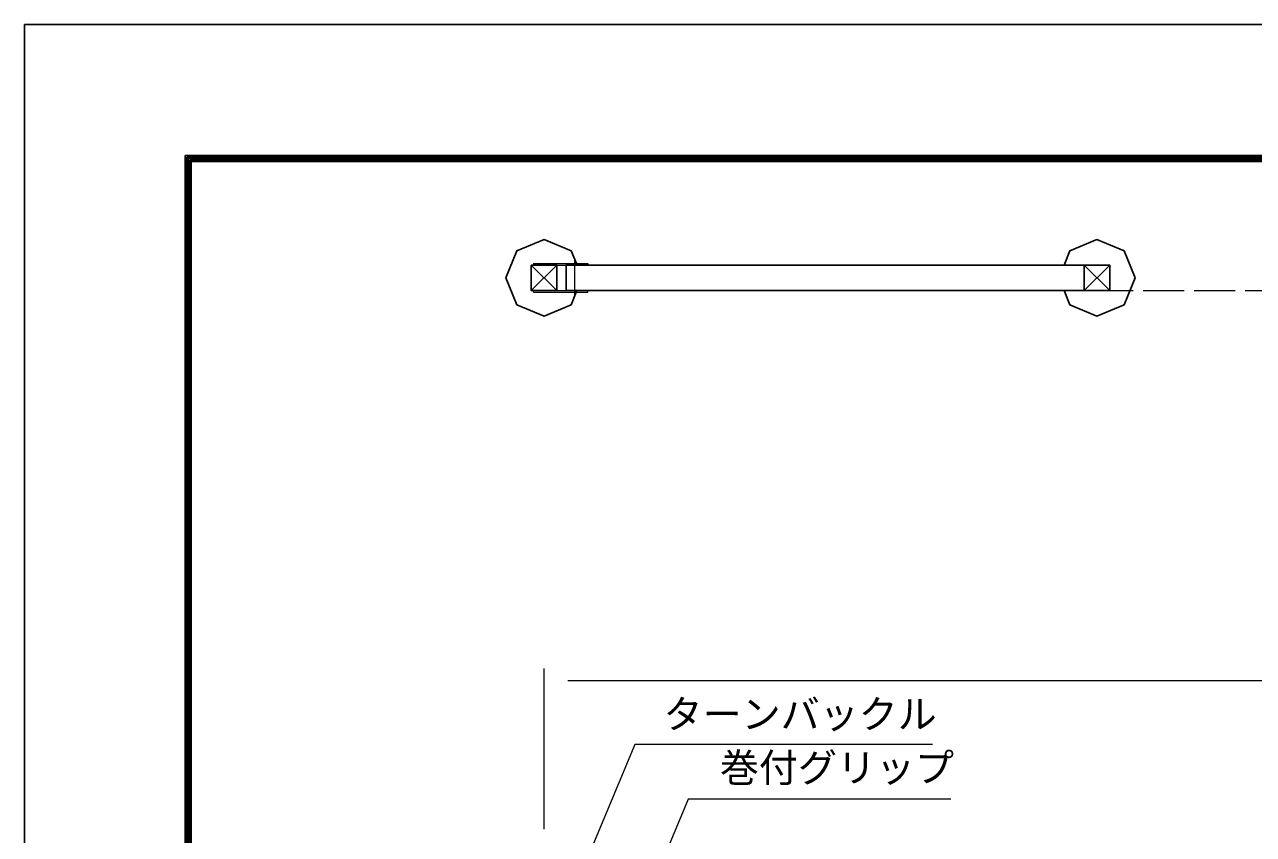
# Model space of a CAD drawing. Units: millimetres, scale not verified. Extents: x -14700 to 14700, y -10395 to 10395.
# Drawn here: x -14700 to -7471, y 5634 to 10395 of the extents above; entities that cross this region are included whole.
import ezdxf
from ezdxf.enums import TextEntityAlignment as Align

# ---------------------------------------------------------------- set-up
doc = ezdxf.new("R2010")
doc.units = ezdxf.units.MM
doc.header["$LTSCALE"] = 40
doc.linetypes.add('DASHED', pattern=[7.5, 6, -1.5])
doc.linetypes.add('USER1', pattern=[50.8, 31.75, -6.35, 6.35, -6.35])
for name, color, linetype, lineweight in [('0-1_D-STR1', 1, 'Continuous', 25), ('0-2_D-BMK', 2, 'USER1', 13), ('0-3_D-STR3', 3, 'Continuous', 13), ('0-5_D-STR4', 7, 'Continuous', 25), ('0-7_D-STR-DIM', 7, 'Continuous', 13), ('0-A_D-STR-TXT', 7, 'Continuous', 13), ('0-B_D-STR2', 7, 'Continuous', 13), ('0-C_D-TTL', 7, 'Continuous', 25)]:
    doc.layers.add(name, color=color, linetype=linetype, lineweight=lineweight)
doc.styles.add('ＭＳ ゴシック', font='')
doc.styles.get('ＭＳ ゴシック').set_extended_font_data('MS Gothic')

msp = doc.modelspace()

# ---------------------------------------------------------------- linework, layer by layer
at = {"layer": '0-1_D-STR1'}
for p, q in [((-11719.24, 8981.37), (-11569.24, 8831.37)), ((-11569.24, 8981.37), (-11719.24, 8831.37)), ((-11514.24, 8981.37), (-11514.24, 8831.37)), ((-11514.24, 8981.37), (-8316.24, 8981.37)), ((-8466.24, 8981.37), (-8316.24, 8831.37)), ((-8316.24, 8981.37), (-8466.24, 8831.37)), ((-11514.24, 8831.37), (-8316.24, 8831.37))]:
    msp.add_line(p, q, dxfattribs=at)
for points in [[(-11719.24, 8981.37), (-11719.24, 8831.37), (-11569.24, 8831.37), (-11569.24, 8981.37)], [(-8466.24, 8981.37), (-8466.24, 8831.37), (-8316.24, 8831.37), (-8316.24, 8981.37)]]:
    msp.add_lwpolyline(points, close=True, dxfattribs=at)
at = {"layer": '0-2_D-BMK'}
msp.add_line((-11464.24, 9008.87), (-11464.24, 8803.87), dxfattribs=at)
at = {"layer": '0-3_D-STR3'}
for p, q in [((-11706.74, 8990.37), (-11386.74, 8990.37)), ((-11706.74, 8990.37), (-11706.74, 8981.37)), ((-11706.74, 8981.37), (-11386.74, 8981.37)), ((-11386.74, 8990.37), (-11386.74, 8981.37)), ((-11706.74, 8831.37), (-11386.74, 8831.37)), ((-11706.74, 8822.37), (-11706.74, 8831.37)), ((-11706.74, 8822.37), (-11386.74, 8822.37)), ((-11386.74, 8822.37), (-11386.74, 8831.37))]:
    msp.add_line(p, q, dxfattribs=at)
at = {"layer": '0-5_D-STR4'}
for points in [[(-11450.3, 8831.37), (-11485.14, 8747.27), (-11644.24, 8681.37), (-11803.34, 8747.27), (-11869.24, 8906.37), (-11803.34, 9065.47), (-11644.24, 9131.37), (-11485.14, 9065.47), (-11454.03, 8990.37)], [(-8585.17, 8981.37), (-8550.34, 9065.47), (-8391.24, 9131.37), (-8232.14, 9065.47), (-8166.24, 8906.37)], [(-8166.24, 8906.37), (-8232.14, 8747.27), (-8391.24, 8681.37), (-8550.34, 8747.27), (-8585.17, 8831.37)]]:
    msp.add_lwpolyline(points, dxfattribs=at)
at = {"layer": '0-7_D-STR-DIM'}
for p, q in [((-11644.24, 5663.52), (-11644.24, 6609.26)), ((-11504.24, 6539.26), (-1784.24, 6539.26))]:
    msp.add_line(p, q, dxfattribs=at)
at = {"layer": '0-A_D-STR-TXT'}
for points in [[(-9358.93, 6162.63), (-11109.5, 6162.63), (-11401.47, 5462.37)], [(-9250.39, 5840.91), (-10795.76, 5840.91), (-10957.12, 5453.91)]]:
    msp.add_lwpolyline(points, dxfattribs=at)
at = {"layer": '0-B_D-STR2', "linetype": 'DASHED'}
for q in [(-8316.24, 8831.37), (1155.76, 8831.37)]:
    msp.add_line((-11719.24, 8831.37), q, dxfattribs=at)
at = {"layer": '0-C_D-TTL', "color": 2}
msp.add_lwpolyline([(-14700, 10395), (14700, 10395), (14700, -10395), (-14700, -10395)], close=True, dxfattribs=at)
at = {"layer": '0-C_D-TTL'}
for points in [[(-13755, 9625), (13755, 9625), (13755, -9625), (-13755, -9625)], [(-13746.25, 9616.25), (13746.25, 9616.25), (13746.25, -9616.25), (-13746.25, -9616.25)], [(-13737.5, 9607.5), (13737.5, 9607.5), (13737.5, -9607.5), (-13737.5, -9607.5)], [(-13728.75, 9598.75), (13728.75, 9598.75), (13728.75, -9598.75), (-13728.75, -9598.75)], [(-13720, 9590), (13720, 9590), (13720, -9590), (-13720, -9590)]]:
    msp.add_lwpolyline(points, close=True, dxfattribs=at)

# ---------------------------------------------------------------- texts
at = {"layer": '0-A_D-STR-TXT', "style": 'ＭＳ ゴシック'}
for s, p in [('ターンバックル', (-10941.04, 6206.23)), ('巻付グリップ', (-10609.53, 5891.62))]:
    msp.add_text(s, height=168.3, dxfattribs=at).set_placement(p, align=Align.BOTTOM_LEFT)

doc.saveas('drawing.dxf')
